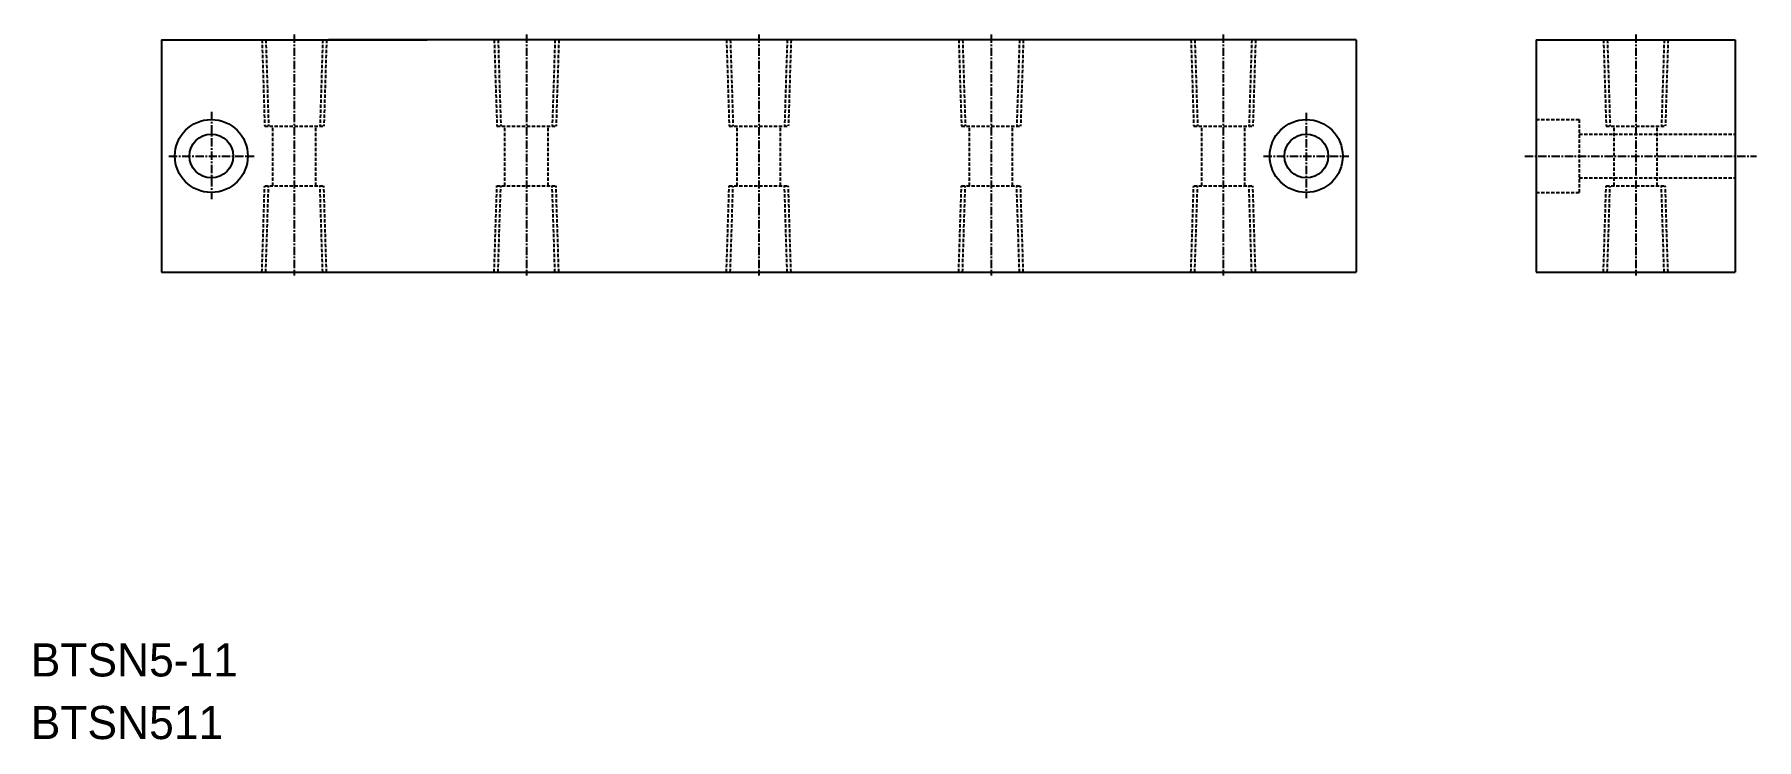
# Model space of a CAD drawing. Extents: x 2117 to 2376, y 5321 to 5428.
import ezdxf

# ---------------------------------------------------------------- set-up
doc = ezdxf.new("R2010")
doc.units = 0
doc.linetypes.add('CENTER', pattern=[2, 1.25, -0.25, 0.25, -0.25])
doc.linetypes.add('DASHED', pattern=[0.75, 0.5, -0.25])
doc.layers.get('0').update_dxf_attribs({"linetype": 'CONTINUOUS'})
doc.layers.add('CENTER', color=1, linetype='CENTER')

msp = doc.modelspace()

# ---------------------------------------------------------------- linework, layer by layer
at = {"color": 7, "linetype": 'CONTINUOUS'}
for p, q in [((2135.75, 5426.77), (2175.75, 5426.77)), ((2135.75, 5426.77), (2135.75, 5391.77)), ((2315.75, 5426.77), (2160.93, 5426.77)), ((2315.75, 5426.77), (2315.75, 5391.77)), ((2342.9, 5426.77), (2372.9, 5426.77)), ((2342.9, 5426.77), (2342.9, 5391.77)), ((2372.9, 5426.77), (2372.9, 5391.77)), ((2135.75, 5391.77), (2315.75, 5391.77)), ((2342.9, 5391.77), (2372.9, 5391.77))]:
    msp.add_line(p, q, dxfattribs=at)
at = {"color": 3, "linetype": 'DASHED'}
for p, q in [((2150.88, 5426.77), (2151.29, 5413.77)), ((2151.46, 5426.77), (2151.87, 5413.77)), ((2160.03, 5426.77), (2159.62, 5413.77)), ((2160.61, 5426.77), (2160.2, 5413.77)), ((2185.88, 5426.77), (2186.29, 5413.77)), ((2186.46, 5426.77), (2186.87, 5413.77)), ((2195.03, 5426.77), (2194.62, 5413.77)), ((2195.61, 5426.77), (2195.2, 5413.77)), ((2220.88, 5426.77), (2221.29, 5413.77)), ((2221.46, 5426.77), (2221.87, 5413.77)), ((2230.03, 5426.77), (2229.62, 5413.77)), ((2230.61, 5426.77), (2230.2, 5413.77)), ((2255.88, 5426.77), (2256.29, 5413.77)), ((2256.46, 5426.77), (2256.87, 5413.77)), ((2265.03, 5426.77), (2264.62, 5413.77)), ((2265.61, 5426.77), (2265.2, 5413.77)), ((2290.88, 5426.77), (2291.29, 5413.77)), ((2291.46, 5426.77), (2291.87, 5413.77)), ((2300.03, 5426.77), (2299.62, 5413.77)), ((2300.61, 5426.77), (2300.2, 5413.77)), ((2353.04, 5426.77), (2353.45, 5413.77)), ((2353.62, 5426.77), (2354.03, 5413.77)), ((2362.18, 5426.77), (2361.78, 5413.77)), ((2362.77, 5426.77), (2362.36, 5413.77)), ((2151.29, 5413.77), (2160.2, 5413.77)), ((2152.5, 5404.77), (2152.5, 5413.77)), ((2159, 5404.77), (2159, 5413.77)), ((2186.29, 5413.77), (2195.2, 5413.77)), ((2187.5, 5404.77), (2187.5, 5413.77)), ((2194, 5404.77), (2194, 5413.77)), ((2221.29, 5413.77), (2230.2, 5413.77)), ((2222.5, 5404.77), (2222.5, 5413.77)), ((2229, 5404.77), (2229, 5413.77)), ((2256.29, 5413.77), (2265.2, 5413.77)), ((2257.5, 5404.77), (2257.5, 5413.77)), ((2264, 5404.77), (2264, 5413.77)), ((2291.29, 5413.77), (2300.2, 5413.77)), ((2292.5, 5404.77), (2292.5, 5413.77)), ((2299, 5404.77), (2299, 5413.77)), ((2342.9, 5414.77), (2349.4, 5414.77)), ((2349.4, 5414.77), (2349.4, 5403.77)), ((2353.45, 5413.77), (2362.36, 5413.77)), ((2354.65, 5404.77), (2354.65, 5413.77)), ((2361.15, 5404.77), (2361.15, 5413.77)), ((2349.4, 5412.57), (2372.9, 5412.57)), ((2349.4, 5405.97), (2372.9, 5405.97)), ((2150.88, 5391.77), (2151.29, 5404.77)), ((2151.29, 5404.77), (2160.2, 5404.77)), ((2151.46, 5391.77), (2151.87, 5404.77)), ((2160.03, 5391.77), (2159.62, 5404.77)), ((2160.61, 5391.77), (2160.2, 5404.77)), ((2185.88, 5391.77), (2186.29, 5404.77)), ((2186.29, 5404.77), (2195.2, 5404.77)), ((2186.46, 5391.77), (2186.87, 5404.77)), ((2195.03, 5391.77), (2194.62, 5404.77)), ((2195.61, 5391.77), (2195.2, 5404.77)), ((2220.88, 5391.77), (2221.29, 5404.77)), ((2221.29, 5404.77), (2230.2, 5404.77)), ((2221.46, 5391.77), (2221.87, 5404.77)), ((2230.03, 5391.77), (2229.62, 5404.77)), ((2230.61, 5391.77), (2230.2, 5404.77)), ((2255.88, 5391.77), (2256.29, 5404.77)), ((2256.29, 5404.77), (2265.2, 5404.77)), ((2256.46, 5391.77), (2256.87, 5404.77)), ((2265.03, 5391.77), (2264.62, 5404.77)), ((2265.61, 5391.77), (2265.2, 5404.77)), ((2290.88, 5391.77), (2291.29, 5404.77)), ((2291.29, 5404.77), (2300.2, 5404.77)), ((2291.46, 5391.77), (2291.87, 5404.77)), ((2300.03, 5391.77), (2299.62, 5404.77)), ((2300.61, 5391.77), (2300.2, 5404.77)), ((2342.9, 5403.77), (2349.4, 5403.77)), ((2353.04, 5391.77), (2353.45, 5404.77)), ((2353.45, 5404.77), (2362.36, 5404.77)), ((2353.62, 5391.77), (2354.03, 5404.77)), ((2362.18, 5391.77), (2361.78, 5404.77)), ((2362.77, 5391.77), (2362.36, 5404.77))]:
    msp.add_line(p, q, dxfattribs=at)
at = {"color": 7, "linetype": 'CONTINUOUS'}
for centre, radius in [((2143.25, 5409.27), 5.5), ((2308.25, 5409.27), 5.5), ((2143.25, 5409.27), 3.3), ((2308.25, 5409.27), 3.3)]:
    msp.add_circle(centre, radius, dxfattribs=at)
at = {"layer": 'CENTER', "color": 1, "linetype": 'CENTER'}
for p, q in [((2155.75, 5427.6), (2155.75, 5391.25)), ((2190.75, 5427.6), (2190.75, 5391.25)), ((2225.75, 5427.6), (2225.75, 5391.25)), ((2260.75, 5427.6), (2260.75, 5391.25)), ((2295.75, 5427.6), (2295.75, 5391.25)), ((2357.9, 5427.6), (2357.9, 5391.25)), ((2143.25, 5415.94), (2143.25, 5402.76)), ((2308.25, 5415.79), (2308.25, 5402.92)), ((2136.85, 5409.27), (2149.72, 5409.27)), ((2301.8, 5409.27), (2314.67, 5409.27)), ((2341.2, 5409.27), (2376.11, 5409.27))]:
    msp.add_line(p, q, dxfattribs=at)

# ---------------------------------------------------------------- texts
at = {"color": 7, "linetype": 'CONTINUOUS'}
for s, p in [('BTSN5-11', (2116.04, 5330.82)), ('BTSN511', (2116.04, 5321.38))]:
    msp.add_text(s, height=5, dxfattribs=at).set_placement(p)

doc.saveas('drawing.dxf')
